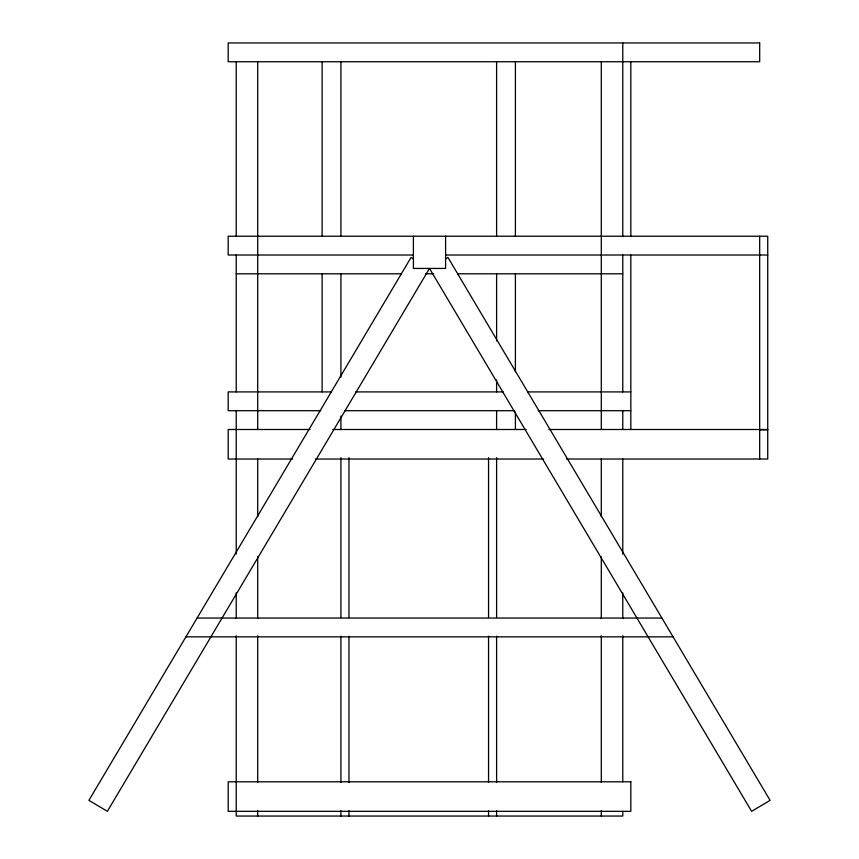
<?xml version="1.0" encoding="UTF-8"?>
<svg xmlns="http://www.w3.org/2000/svg" width="859" height="859" viewBox="0 0 859 859"><rect width="100%" height="100%" fill="white"/><g stroke="black" fill="none" stroke-linecap="round" stroke-linejoin="round"><path stroke-width="1.29" d="M445.606 258.881L447.969 257.475L770.094 800.363L751.625 811.326L429.5 268.438L107.375 811.326L88.906 800.363L411.031 257.475L413.394 258.881M413.394 255.016L228.172 255.016L228.172 236.225L767.731 236.225L767.731 459.028L566.403 459.028M445.606 255.016L767.731 255.016M236.225 273.806L401.314 273.806M425.473 273.806L433.527 273.806M457.686 273.806L622.775 273.806M331.52 391.919L228.172 391.919L228.172 410.709L320.783 410.709M355.68 391.919L503.32 391.919M527.48 391.919L630.828 391.919M344.942 410.709L514.058 410.709M538.217 410.709L630.828 410.709M310.045 429.5L228.172 429.5L228.172 459.028L292.597 459.028M332.863 429.5L526.138 429.5M548.955 429.5L767.731 429.5M759.678 429.833L767.731 429.833M315.414 459.028L543.586 459.028M197.087 618.051L661.913 618.051M185.941 636.841L673.059 636.841M759.678 236.225L759.678 459.028M630.828 61.741L630.828 236.225M630.828 255.016L630.828 429.5M622.775 42.95L622.775 236.225M622.775 255.016L622.775 391.919M622.775 410.709L622.775 429.5M622.775 459.028L622.775 554.119M622.775 592.957L622.775 618.405M622.775 635.81L622.775 781.797M622.775 811.326L622.775 816.05L236.225 816.05L236.225 635.81M601.3 61.741L601.3 429.5M601.3 459.028L601.3 516.613M601.3 556.793L601.3 618.405M601.3 635.81L601.3 782.495M601.3 810.681L601.3 816.05M515.4 61.741L515.4 236.225M515.4 273.806L515.4 371.786M515.4 412.052L515.4 429.5M496.609 61.741L496.609 236.225M496.609 273.806L496.609 340.916M496.609 379.839L496.609 391.919M496.609 410.709L496.609 429.5M496.609 457.686L496.609 617.406M496.609 636.197L496.609 782.495M496.609 810.681L496.609 816.05M488.556 457.686L488.556 617.406M488.556 636.197L488.556 782.495M488.556 810.681L488.556 816.05M445.606 236.225L445.606 268.438L413.394 268.438L413.394 236.225M348.969 457.686L348.969 617.406M348.969 636.197L348.969 782.495M348.969 810.681L348.969 816.05M340.916 61.741L340.916 236.225M340.916 273.806L340.916 377.155M340.916 416.078L340.916 429.5M340.916 457.686L340.916 617.406M340.916 636.197L340.916 782.495M340.916 810.681L340.916 816.05M322.125 61.741L322.125 236.225M322.125 273.806L322.125 391.919M257.7 61.741L257.7 429.5M257.7 459.028L257.7 516.613M257.7 556.793L257.7 618.405M257.7 635.81L257.7 782.495M257.7 810.681L257.7 816.05M236.225 61.741L236.225 236.225M236.225 255.016L236.225 391.919M236.225 410.709L236.225 554.119M236.225 592.957L236.225 618.405M759.678 42.95L228.172 42.95L228.172 61.741L759.678 61.741L759.678 42.95M630.828 781.797L228.172 781.797L228.172 811.326L630.828 811.326L630.828 781.797"/></g></svg>
